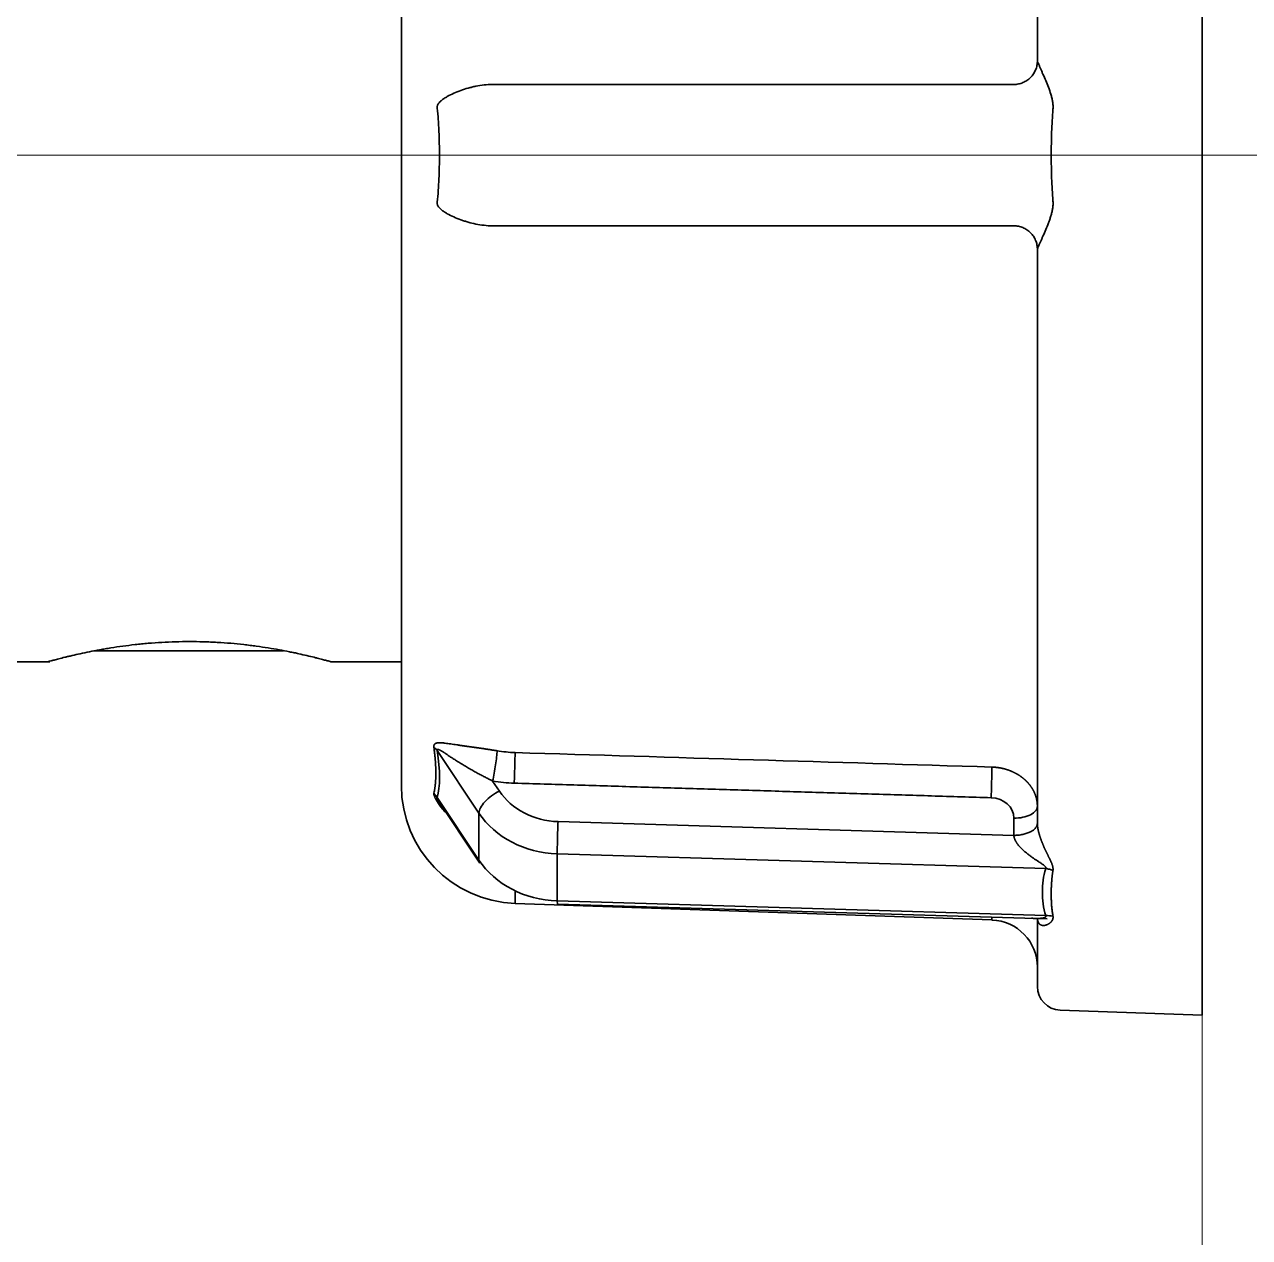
# Model space of a CAD drawing. Extents: x 6327 to 10269, y -393 to 3204.
# Drawn here: x 8154.82 to 8180.83, y 1327.06 to 1352.8 of the extents above; entities that cross this region are included whole.
import ezdxf

# ---------------------------------------------------------------- set-up
doc = ezdxf.new("R2010")
doc.units = 0
doc.header["$LTSCALE"] = 5
doc.layers.get('0').update_dxf_attribs({"linetype": 'CONTINUOUS', "lineweight": 0})
doc.layers.add('1', color=7, linetype='CONTINUOUS', true_color=0xffffff)

msp = doc.modelspace()

# ---------------------------------------------------------------- linework, layer by layer
at = {"color": 4}
for p, q in [((8179.823, 1400.026), (8179.823, 1300.026)), ((8129.823, 1350.026), (8229.823, 1350.026))]:
    msp.add_line(p, q, dxfattribs=at)
at = {"layer": '1', "color": 7, "linetype": 'Continuous', "lineweight": 35}
for p, q in [((8179.823, 1331.776), (8179.823, 1368.276)), ((8176.323, 1352.026), (8176.323, 1364.209)), ((8162.823, 1363.406), (8162.823, 1336.647)), ((8164.835, 1351.526), (8164.76, 1351.526)), ((8164.835, 1351.526), (8164.902, 1351.526)), ((8164.902, 1351.526), (8166.148, 1351.526)), ((8166.148, 1351.526), (8175.823, 1351.526)), ((8164.76, 1348.526), (8164.835, 1348.526)), ((8164.835, 1348.526), (8164.902, 1348.526)), ((8166.148, 1348.526), (8164.902, 1348.526)), ((8175.823, 1348.526), (8166.148, 1348.526)), ((8176.323, 1335.844), (8176.323, 1348.026)), ((8156.296, 1339.506), (8158.414, 1339.506)), ((8157.957, 1339.506), (8157.822, 1339.506)), ((8158.414, 1339.506), (8158.541, 1339.506)), ((8158.541, 1339.506), (8158.786, 1339.506)), ((8158.953, 1339.506), (8158.786, 1339.506)), ((8158.993, 1339.506), (8158.957, 1339.506)), ((8158.993, 1339.506), (8160.056, 1339.506)), ((8160.222, 1339.506), (8160.056, 1339.506)), ((8160.32, 1339.506), (8160.222, 1339.506)), ((8154.323, 1339.276), (8155.358, 1339.276)), ((8161.323, 1339.276), (8162.823, 1339.276)), ((8163.585, 1337.391), (8164.469, 1336.065)), ((8164.76, 1336.744), (8164.902, 1336.532)), ((8163.561, 1336.392), (8164.486, 1335.004)), ((8164.469, 1335.065), (8163.585, 1336.391)), ((8164.469, 1336.065), (8164.469, 1335.065)), ((8166.148, 1335.883), (8175.823, 1335.59)), ((8175.823, 1335.955), (8175.823, 1335.59)), ((8164.469, 1335.065), (8164.486, 1335.004)), ((8166.131, 1335.2), (8166.131, 1334.2)), ((8176.501, 1334.887), (8166.131, 1335.2)), ((8165.236, 1334.148), (8165.236, 1334.414)), ((8166.131, 1334.2), (8166.133, 1334.133)), ((8166.131, 1334.2), (8176.501, 1333.887)), ((8165.236, 1334.148), (8175.358, 1333.795)), ((8166.133, 1334.133), (8176.533, 1333.819)), ((8175.358, 1333.795), (8175.358, 1333.854)), ((8176.323, 1332.381), (8176.323, 1333.844)), ((8176.805, 1331.881), (8179.823, 1331.776))]:
    msp.add_line(p, q, dxfattribs=at)
for centre, radius, start, end in [((8165.323, 1336.647), 2.5, 180, 268), ((8175.323, 1332.795), 1, 0, 88), ((8176.823, 1332.381), 0.5, 180, 268)]:
    msp.add_arc(centre, radius, start, end, dxfattribs=at)
for centre, major_axis, ratio, start_param, end_param in [((8163.152, 1337.174), (0.495, 0.073), 0.76974, 0.402396, 0.643528), ((8160.881, 1340.947), (-2.46, 4.919), 0.25, 3.422403, 3.788078), ((8164.902, 1336.282), (0.416, 0.277), 0.433013, 1.289761, 2.860558), ((8165.323, 1339.278), (2.98, 0), 0.866025, 4.522349, 4.677178), ((8166.201, 1337.181), (1.5, 0), 0.866025, 3.665191, 4.677482), ((8163.152, 1336.174), (-0.483, 0.129), 0.931738, 3.900953, 4.142077), ((8175.321, 1335.956), (0.502, 0), 0.866025, -0.00378, 1.532671), ((8166.201, 1336.931), (-2, 0), 0.866025, 0.523599, 1.53589), ((8166.148, 1335.633), (0.015, 0.5), 0.01745, 1.047461, 2.618258), ((8166.201, 1335.931), (2, 0), 0.866025, 3.665191, 4.677482)]:
    msp.add_ellipse(centre, major_axis=major_axis, ratio=ratio, start_param=start_param, end_param=end_param, dxfattribs=at)
for points, knots in [([(8176.176, 1351.673), (8176.2, 1351.696), (8176.22, 1351.721), (8176.257, 1351.776), (8176.272, 1351.805), (8176.297, 1351.865), (8176.307, 1351.896), (8176.32, 1351.961), (8176.323, 1351.993), (8176.323, 1352.026)], [0, 0, 0, 0, 0.25, 0.25, 0.5, 0.5, 0.75, 0.75, 1, 1, 1, 1]), ([(8176.323, 1352.026), (8176.323, 1352.025), (8176.323, 1352.022), (8176.325, 1352.015), (8176.327, 1352.011), (8176.33, 1352.001), (8176.333, 1351.996), (8176.338, 1351.983), (8176.34, 1351.976), (8176.35, 1351.955), (8176.356, 1351.938), (8176.368, 1351.912), (8176.372, 1351.903), (8176.38, 1351.885), (8176.384, 1351.875), (8176.396, 1351.846), (8176.405, 1351.826), (8176.423, 1351.785), (8176.432, 1351.764), (8176.461, 1351.699), (8176.48, 1351.653), (8176.519, 1351.561), (8176.538, 1351.514), (8176.575, 1351.418), (8176.593, 1351.369), (8176.617, 1351.293), (8176.624, 1351.268), (8176.637, 1351.216), (8176.643, 1351.189), (8176.651, 1351.136), (8176.654, 1351.109), (8176.656, 1351.055), (8176.656, 1351.028), (8176.653, 1351.001)], [0, 0, 0, 0, 0.03125, 0.03125, 0.0625, 0.0625, 0.09375, 0.09375, 0.125, 0.125, 0.1875, 0.1875, 0.21875, 0.21875, 0.25, 0.25, 0.3125, 0.3125, 0.375, 0.375, 0.5, 0.5, 0.625, 0.625, 0.75, 0.75, 0.8125, 0.8125, 0.875, 0.875, 0.9375, 0.9375, 1, 1, 1, 1]), ([(8175.823, 1351.526), (8175.856, 1351.526), (8175.888, 1351.529), (8175.953, 1351.542), (8175.984, 1351.552), (8176.044, 1351.577), (8176.073, 1351.592), (8176.128, 1351.629), (8176.153, 1351.649), (8176.176, 1351.673)], [0, 0, 0, 0, 0.25, 0.25, 0.5, 0.5, 0.75, 0.75, 1, 1, 1, 1]), ([(8164.76, 1351.526), (8164.698, 1351.526), (8164.637, 1351.522), (8164.519, 1351.509), (8164.461, 1351.5), (8164.376, 1351.483), (8164.349, 1351.477), (8164.294, 1351.463), (8164.266, 1351.456), (8164.186, 1351.433), (8164.134, 1351.417), (8164.033, 1351.38), (8163.983, 1351.36), (8163.888, 1351.318), (8163.841, 1351.295), (8163.774, 1351.256), (8163.752, 1351.243), (8163.709, 1351.214), (8163.688, 1351.199), (8163.657, 1351.173), (8163.647, 1351.164), (8163.628, 1351.144), (8163.619, 1351.133), (8163.606, 1351.115), (8163.602, 1351.109), (8163.594, 1351.095), (8163.591, 1351.087), (8163.587, 1351.075), (8163.586, 1351.07), (8163.584, 1351.062), (8163.583, 1351.057), (8163.583, 1351.048), (8163.583, 1351.044), (8163.583, 1351.035), (8163.584, 1351.03), (8163.585, 1351.026)], [0, 0, 0, 0, 0.125, 0.125, 0.25, 0.25, 0.3125, 0.3125, 0.375, 0.375, 0.5, 0.5, 0.625, 0.625, 0.75, 0.75, 0.8125, 0.8125, 0.875, 0.875, 0.90625, 0.90625, 0.9375, 0.9375, 0.953125, 0.953125, 0.96875, 0.96875, 0.976563, 0.976563, 0.984375, 0.984375, 0.992188, 0.992188, 1, 1, 1, 1]), ([(8163.585, 1351.026), (8163.593, 1350.943), (8163.6, 1350.86), (8163.608, 1350.735), (8163.611, 1350.693), (8163.616, 1350.609), (8163.618, 1350.567), (8163.627, 1350.358), (8163.631, 1350.191), (8163.631, 1349.858), (8163.627, 1349.691), (8163.612, 1349.358), (8163.601, 1349.192), (8163.585, 1349.026)], [0, 0, 0, 0, 0.125, 0.125, 0.1875, 0.1875, 0.25, 0.25, 0.5, 0.5, 0.75, 0.75, 1, 1, 1, 1]), ([(8176.653, 1351.001), (8176.646, 1350.92), (8176.641, 1350.839), (8176.632, 1350.676), (8176.628, 1350.595), (8176.62, 1350.351), (8176.617, 1350.189), (8176.617, 1349.863), (8176.62, 1349.701), (8176.628, 1349.457), (8176.632, 1349.376), (8176.641, 1349.214), (8176.646, 1349.132), (8176.653, 1349.051)], [0, 0, 0, 0, 0.125, 0.125, 0.25, 0.25, 0.5, 0.5, 0.75, 0.75, 0.875, 0.875, 1, 1, 1, 1]), ([(8163.585, 1349.026), (8163.584, 1349.022), (8163.583, 1349.017), (8163.583, 1349.008), (8163.583, 1349.004), (8163.584, 1348.995), (8163.584, 1348.99), (8163.586, 1348.981), (8163.587, 1348.977), (8163.591, 1348.965), (8163.594, 1348.957), (8163.602, 1348.943), (8163.606, 1348.936), (8163.619, 1348.918), (8163.629, 1348.907), (8163.648, 1348.888), (8163.658, 1348.879), (8163.688, 1348.853), (8163.709, 1348.838), (8163.752, 1348.809), (8163.774, 1348.796), (8163.842, 1348.758), (8163.888, 1348.735), (8163.984, 1348.692), (8164.033, 1348.672), (8164.109, 1348.645), (8164.135, 1348.636), (8164.187, 1348.619), (8164.213, 1348.611), (8164.293, 1348.588), (8164.348, 1348.575), (8164.461, 1348.552), (8164.518, 1348.543), (8164.637, 1348.53), (8164.698, 1348.526), (8164.76, 1348.526)], [0, 0, 0, 0, 0.007812, 0.007812, 0.015625, 0.015625, 0.023437, 0.023437, 0.03125, 0.03125, 0.046875, 0.046875, 0.0625, 0.0625, 0.09375, 0.09375, 0.125, 0.125, 0.1875, 0.1875, 0.25, 0.25, 0.375, 0.375, 0.5, 0.5, 0.5625, 0.5625, 0.625, 0.625, 0.75, 0.75, 0.875, 0.875, 1, 1, 1, 1]), ([(8176.653, 1349.051), (8176.656, 1349.024), (8176.656, 1348.997), (8176.654, 1348.943), (8176.651, 1348.916), (8176.643, 1348.863), (8176.637, 1348.837), (8176.624, 1348.785), (8176.617, 1348.76), (8176.601, 1348.709), (8176.593, 1348.684), (8176.575, 1348.635), (8176.566, 1348.61), (8176.538, 1348.538), (8176.519, 1348.491), (8176.48, 1348.399), (8176.461, 1348.353), (8176.432, 1348.288), (8176.423, 1348.267), (8176.405, 1348.226), (8176.396, 1348.206), (8176.379, 1348.167), (8176.371, 1348.149), (8176.356, 1348.114), (8176.35, 1348.098), (8176.341, 1348.076), (8176.338, 1348.069), (8176.333, 1348.057), (8176.331, 1348.051), (8176.327, 1348.041), (8176.325, 1348.037), (8176.323, 1348.03), (8176.323, 1348.028), (8176.323, 1348.026)], [0, 0, 0, 0, 0.0625, 0.0625, 0.125, 0.125, 0.1875, 0.1875, 0.25, 0.25, 0.3125, 0.3125, 0.375, 0.375, 0.5, 0.5, 0.625, 0.625, 0.6875, 0.6875, 0.75, 0.75, 0.8125, 0.8125, 0.875, 0.875, 0.90625, 0.90625, 0.9375, 0.9375, 0.96875, 0.96875, 1, 1, 1, 1]), ([(8176.176, 1348.38), (8176.153, 1348.403), (8176.128, 1348.424), (8176.073, 1348.46), (8176.044, 1348.476), (8175.984, 1348.501), (8175.953, 1348.51), (8175.888, 1348.523), (8175.856, 1348.526), (8175.823, 1348.526)], [0, 0, 0, 0, 0.25, 0.25, 0.5, 0.5, 0.75, 0.75, 1, 1, 1, 1]), ([(8176.323, 1348.026), (8176.323, 1348.059), (8176.32, 1348.092), (8176.307, 1348.156), (8176.297, 1348.187), (8176.272, 1348.248), (8176.257, 1348.277), (8176.22, 1348.331), (8176.2, 1348.357), (8176.176, 1348.38)], [0, 0, 0, 0, 0.25, 0.25, 0.5, 0.5, 0.75, 0.75, 1, 1, 1, 1]), ([(8158.324, 1339.703), (8158.224, 1339.703), (8158.125, 1339.702), (8157.93, 1339.696), (8157.736, 1339.688), (8157.545, 1339.674), (8157.427, 1339.664), (8157.404, 1339.662), (8157.357, 1339.658), (8157.333, 1339.656), (8157.263, 1339.649), (8157.217, 1339.644), (8157.081, 1339.629), (8156.905, 1339.607), (8156.738, 1339.583), (8156.616, 1339.563), (8156.576, 1339.556), (8156.516, 1339.546), (8156.497, 1339.543), (8156.458, 1339.536), (8156.362, 1339.519), (8156.2, 1339.488), (8156.004, 1339.446), (8155.887, 1339.42), (8155.818, 1339.404), (8155.805, 1339.4), (8155.778, 1339.394), (8155.739, 1339.385), (8155.703, 1339.376), (8155.634, 1339.359), (8155.55, 1339.337), (8155.483, 1339.32), (8155.44, 1339.308), (8155.427, 1339.305), (8155.409, 1339.3), (8155.403, 1339.298), (8155.392, 1339.295), (8155.366, 1339.288), (8155.333, 1339.279), (8155.323, 1339.276), (8155.323, 1339.276), (8155.323, 1339.276), (8155.323, 1339.276)], [0, 0, 0, 0, 0.062481, 0.062481, 0.124962, 0.187443, 0.187443, 0.203063, 0.203063, 0.218684, 0.218684, 0.249924, 0.249924, 0.312405, 0.374886, 0.374886, 0.406127, 0.406127, 0.421747, 0.421747, 0.437367, 0.499848, 0.562329, 0.62481, 0.62481, 0.64043, 0.64043, 0.656051, 0.687291, 0.687291, 0.749772, 0.812253, 0.812253, 0.843494, 0.843494, 0.859114, 0.859114, 0.874734, 0.937215, 0.999696, 0.999696, 1, 1, 1, 1]), ([(8161.323, 1339.276), (8161.323, 1339.276), (8161.318, 1339.277), (8161.299, 1339.283), (8161.285, 1339.287), (8161.246, 1339.297), (8161.199, 1339.31), (8161.133, 1339.328), (8161.076, 1339.342), (8161.056, 1339.348), (8161.014, 1339.358), (8160.992, 1339.364), (8160.922, 1339.381), (8160.822, 1339.405), (8160.706, 1339.432), (8160.613, 1339.452), (8160.581, 1339.459), (8160.531, 1339.47), (8160.515, 1339.473), (8160.481, 1339.48), (8160.395, 1339.498), (8160.233, 1339.529), (8159.998, 1339.569), (8159.831, 1339.594), (8159.722, 1339.609), (8159.7, 1339.612), (8159.656, 1339.618), (8159.589, 1339.626), (8159.522, 1339.634), (8159.387, 1339.649), (8159.203, 1339.667), (8159.012, 1339.681), (8158.867, 1339.689), (8158.819, 1339.691), (8158.72, 1339.696), (8158.671, 1339.697), (8158.522, 1339.702), (8158.423, 1339.703), (8158.324, 1339.703)], [0, 0, 0, 0, 0.06149, 0.06149, 0.124057, 0.124057, 0.186625, 0.249192, 0.249192, 0.280476, 0.280476, 0.311759, 0.311759, 0.374327, 0.436894, 0.436894, 0.468178, 0.468178, 0.483819, 0.483819, 0.499461, 0.562029, 0.624596, 0.687163, 0.687163, 0.702805, 0.702805, 0.718447, 0.749731, 0.749731, 0.812298, 0.874865, 0.874865, 0.906149, 0.906149, 0.937433, 0.937433, 1, 1, 1, 1]), ([(8163.525, 1337.522), (8163.525, 1337.523), (8163.527, 1337.525), (8163.529, 1337.528), (8163.532, 1337.53), (8163.535, 1337.533), (8163.538, 1337.535), (8163.541, 1337.538), (8163.545, 1337.54), (8163.548, 1337.542), (8163.552, 1337.544), (8163.556, 1337.545), (8163.561, 1337.547), (8163.565, 1337.548), (8163.57, 1337.55), (8163.575, 1337.551), (8163.58, 1337.552), (8163.586, 1337.553), (8163.591, 1337.554), (8163.603, 1337.556), (8163.621, 1337.557), (8163.648, 1337.556), (8163.679, 1337.555), (8163.714, 1337.551), (8163.758, 1337.546), (8163.81, 1337.539), (8163.87, 1337.53), (8163.934, 1337.521), (8164.001, 1337.511), (8164.058, 1337.503), (8164.104, 1337.496), (8164.138, 1337.491), (8164.171, 1337.487), (8164.205, 1337.482), (8164.239, 1337.477), (8164.273, 1337.472), (8164.307, 1337.468), (8164.341, 1337.463), (8164.375, 1337.458), (8164.41, 1337.453), (8164.444, 1337.448), (8164.478, 1337.443), (8164.512, 1337.439), (8164.547, 1337.434), (8164.581, 1337.429), (8164.615, 1337.423), (8164.65, 1337.418), (8164.684, 1337.413), (8164.718, 1337.408), (8164.752, 1337.402), (8164.786, 1337.397), (8164.82, 1337.391), (8164.843, 1337.388), (8164.854, 1337.386)], [0, 0, 0, 0, 0.005233, 0.010545, 0.015937, 0.021415, 0.02698, 0.032638, 0.03839, 0.044241, 0.050192, 0.056246, 0.062406, 0.068674, 0.075053, 0.081545, 0.088151, 0.094875, 0.101717, 0.108679, 0.13517, 0.163725, 0.194426, 0.227341, 0.262525, 0.311858, 0.361478, 0.411445, 0.46182, 0.512664, 0.536354, 0.559769, 0.582914, 0.605794, 0.628415, 0.650784, 0.672906, 0.69479, 0.716442, 0.73787, 0.759081, 0.780083, 0.800886, 0.821497, 0.841927, 0.862184, 0.882278, 0.902219, 0.922017, 0.941684, 0.961229, 0.980664, 1, 1, 1, 1]), ([(8163.514, 1337.461), (8163.513, 1337.463), (8163.513, 1337.466), (8163.513, 1337.471), (8163.513, 1337.476), (8163.513, 1337.481), (8163.513, 1337.485), (8163.513, 1337.489), (8163.514, 1337.493), (8163.514, 1337.497), (8163.515, 1337.501), (8163.516, 1337.505), (8163.518, 1337.509), (8163.519, 1337.512), (8163.521, 1337.515), (8163.522, 1337.519), (8163.524, 1337.521), (8163.525, 1337.522)], [0, 0, 0, 0, 0.064505, 0.129028, 0.193639, 0.258405, 0.323397, 0.38868, 0.454323, 0.520391, 0.586948, 0.654059, 0.721784, 0.790183, 0.859315, 0.929236, 1, 1, 1, 1]), ([(8163.525, 1336.539), (8163.525, 1336.544), (8163.527, 1336.553), (8163.529, 1336.567), (8163.532, 1336.582), (8163.534, 1336.596), (8163.536, 1336.611), (8163.538, 1336.626), (8163.539, 1336.642), (8163.541, 1336.657), (8163.543, 1336.673), (8163.544, 1336.689), (8163.545, 1336.704), (8163.547, 1336.721), (8163.548, 1336.737), (8163.549, 1336.753), (8163.55, 1336.77), (8163.551, 1336.787), (8163.551, 1336.804), (8163.552, 1336.821), (8163.552, 1336.839), (8163.553, 1336.856), (8163.553, 1336.874), (8163.553, 1336.892), (8163.553, 1336.91), (8163.553, 1336.928), (8163.553, 1336.946), (8163.553, 1336.965), (8163.552, 1336.984), (8163.552, 1337.003), (8163.551, 1337.022), (8163.551, 1337.041), (8163.55, 1337.06), (8163.549, 1337.08), (8163.548, 1337.1), (8163.547, 1337.12), (8163.545, 1337.14), (8163.544, 1337.16), (8163.543, 1337.18), (8163.541, 1337.201), (8163.539, 1337.222), (8163.538, 1337.242), (8163.536, 1337.263), (8163.534, 1337.285), (8163.532, 1337.306), (8163.529, 1337.328), (8163.527, 1337.349), (8163.525, 1337.364), (8163.525, 1337.371)], [0, 0, 0, 0, 0.021779, 0.043552, 0.06532, 0.087084, 0.108843, 0.130598, 0.152348, 0.174095, 0.195839, 0.217578, 0.239315, 0.261049, 0.28278, 0.304509, 0.326236, 0.347961, 0.369684, 0.391405, 0.413126, 0.434845, 0.456564, 0.478282, 0.5, 0.521718, 0.543437, 0.565155, 0.586875, 0.608595, 0.630317, 0.65204, 0.673765, 0.695491, 0.71722, 0.738951, 0.760685, 0.782422, 0.804162, 0.825905, 0.847652, 0.869403, 0.891157, 0.912916, 0.93468, 0.956448, 0.978221, 1, 1, 1, 1]), ([(8164.76, 1336.744), (8164.75, 1336.749), (8164.728, 1336.76), (8164.694, 1336.777), (8164.66, 1336.795), (8164.624, 1336.813), (8164.586, 1336.833), (8164.548, 1336.853), (8164.509, 1336.874), (8164.468, 1336.896), (8164.426, 1336.919), (8164.383, 1336.942), (8164.34, 1336.966), (8164.295, 1336.991), (8164.25, 1337.017), (8164.204, 1337.044), (8164.157, 1337.071), (8164.11, 1337.1), (8164.047, 1337.138), (8163.977, 1337.183), (8163.902, 1337.231), (8163.843, 1337.27), (8163.798, 1337.301), (8163.769, 1337.321), (8163.753, 1337.331), (8163.746, 1337.336), (8163.738, 1337.341), (8163.731, 1337.346), (8163.724, 1337.351), (8163.717, 1337.355), (8163.71, 1337.36), (8163.704, 1337.364), (8163.697, 1337.368), (8163.691, 1337.371), (8163.685, 1337.375), (8163.68, 1337.379), (8163.674, 1337.382), (8163.668, 1337.385), (8163.663, 1337.388), (8163.658, 1337.391), (8163.653, 1337.394), (8163.648, 1337.396), (8163.644, 1337.399), (8163.639, 1337.401), (8163.635, 1337.403), (8163.631, 1337.405), (8163.627, 1337.407), (8163.623, 1337.408), (8163.62, 1337.41), (8163.617, 1337.411), (8163.613, 1337.412), (8163.61, 1337.413), (8163.607, 1337.414), (8163.605, 1337.415), (8163.602, 1337.415), (8163.6, 1337.415), (8163.598, 1337.415), (8163.596, 1337.415), (8163.594, 1337.415), (8163.592, 1337.415), (8163.59, 1337.415), (8163.589, 1337.414), (8163.588, 1337.413), (8163.587, 1337.412), (8163.586, 1337.411), (8163.585, 1337.41), (8163.584, 1337.408), (8163.584, 1337.407), (8163.583, 1337.405), (8163.583, 1337.403), (8163.583, 1337.401), (8163.583, 1337.399), (8163.584, 1337.396), (8163.584, 1337.393), (8163.585, 1337.392), (8163.585, 1337.391)], [0, 0, 0, 0, 0.021678, 0.044441, 0.06829, 0.09323, 0.119264, 0.146392, 0.174618, 0.203943, 0.234368, 0.265896, 0.298527, 0.332262, 0.367103, 0.403051, 0.440106, 0.478269, 0.517542, 0.593121, 0.657496, 0.710669, 0.75264, 0.783411, 0.790849, 0.798143, 0.805293, 0.8123, 0.819163, 0.825884, 0.832462, 0.838898, 0.845193, 0.851346, 0.857359, 0.863231, 0.868963, 0.874557, 0.880012, 0.885329, 0.890509, 0.895553, 0.900461, 0.905235, 0.909875, 0.914383, 0.918759, 0.923006, 0.927124, 0.931116, 0.934982, 0.938725, 0.942347, 0.94585, 0.949236, 0.952509, 0.955672, 0.958728, 0.961681, 0.964535, 0.967295, 0.969966, 0.972555, 0.975066, 0.977508, 0.979887, 0.982212, 0.984492, 0.986736, 0.988953, 0.991154, 0.993349, 0.995548, 0.997762, 1, 1, 1, 1]), ([(8175.34, 1336.391), (8175.342, 1336.443), (8175.345, 1336.501), (8175.349, 1336.62), (8175.35, 1336.681), (8175.354, 1336.8), (8175.355, 1336.857), (8175.357, 1336.959), (8175.358, 1337.004), (8175.358, 1337.04)], [0, 0, 0, 0, 0.25, 0.25, 0.5, 0.5, 0.75, 0.75, 1, 1, 1, 1]), ([(8175.358, 1337.04), (8175.36, 1337.04), (8175.366, 1337.04), (8175.374, 1337.04), (8175.382, 1337.039), (8175.39, 1337.039), (8175.398, 1337.038), (8175.407, 1337.038), (8175.415, 1337.037), (8175.423, 1337.037), (8175.432, 1337.036), (8175.44, 1337.035), (8175.448, 1337.034), (8175.457, 1337.033), (8175.466, 1337.032), (8175.474, 1337.031), (8175.483, 1337.03), (8175.492, 1337.029), (8175.5, 1337.027), (8175.509, 1337.026), (8175.518, 1337.025), (8175.527, 1337.023), (8175.536, 1337.021), (8175.545, 1337.02), (8175.554, 1337.018), (8175.563, 1337.016), (8175.572, 1337.014), (8175.581, 1337.012), (8175.59, 1337.01), (8175.599, 1337.008), (8175.608, 1337.006), (8175.617, 1337.003), (8175.627, 1337.001), (8175.636, 1336.998), (8175.645, 1336.996), (8175.654, 1336.993), (8175.664, 1336.99), (8175.673, 1336.987), (8175.682, 1336.984), (8175.692, 1336.981), (8175.701, 1336.978), (8175.711, 1336.975), (8175.72, 1336.971), (8175.729, 1336.968), (8175.739, 1336.964), (8175.748, 1336.961), (8175.758, 1336.957), (8175.767, 1336.953), (8175.776, 1336.949), (8175.786, 1336.945), (8175.795, 1336.941), (8175.805, 1336.937), (8175.814, 1336.932), (8175.824, 1336.928), (8175.833, 1336.923), (8175.842, 1336.918), (8175.852, 1336.913), (8175.861, 1336.909), (8175.87, 1336.903), (8175.88, 1336.898), (8175.889, 1336.893), (8175.898, 1336.888), (8175.907, 1336.882), (8175.917, 1336.877), (8175.926, 1336.871), (8175.935, 1336.865), (8175.944, 1336.859), (8175.953, 1336.853), (8175.962, 1336.847), (8175.971, 1336.84), (8175.98, 1336.834), (8175.989, 1336.827), (8175.998, 1336.821), (8176.006, 1336.814), (8176.015, 1336.807), (8176.024, 1336.8), (8176.032, 1336.793), (8176.041, 1336.786), (8176.049, 1336.778), (8176.058, 1336.771), (8176.066, 1336.763), (8176.074, 1336.756), (8176.082, 1336.748), (8176.091, 1336.74), (8176.099, 1336.732), (8176.106, 1336.723), (8176.114, 1336.715), (8176.122, 1336.707), (8176.13, 1336.698), (8176.137, 1336.689), (8176.144, 1336.681), (8176.152, 1336.672), (8176.159, 1336.663), (8176.166, 1336.654), (8176.173, 1336.644), (8176.18, 1336.635), (8176.187, 1336.625), (8176.193, 1336.616), (8176.2, 1336.606), (8176.206, 1336.596), (8176.212, 1336.586), (8176.218, 1336.576), (8176.224, 1336.566), (8176.23, 1336.556), (8176.236, 1336.546), (8176.241, 1336.535), (8176.247, 1336.525), (8176.252, 1336.514), (8176.257, 1336.503), (8176.262, 1336.492), (8176.267, 1336.481), (8176.271, 1336.47), (8176.276, 1336.459), (8176.28, 1336.448), (8176.284, 1336.436), (8176.288, 1336.425), (8176.291, 1336.413), (8176.295, 1336.402), (8176.298, 1336.39), (8176.301, 1336.378), (8176.304, 1336.366), (8176.307, 1336.354), (8176.309, 1336.342), (8176.312, 1336.33), (8176.314, 1336.318), (8176.316, 1336.305), (8176.317, 1336.293), (8176.319, 1336.281), (8176.32, 1336.268), (8176.321, 1336.255), (8176.322, 1336.243), (8176.322, 1336.23), (8176.323, 1336.217), (8176.323, 1336.209), (8176.323, 1336.205)], [0, 0, 0, 0, 0.005202, 0.01044, 0.015714, 0.021025, 0.026371, 0.031754, 0.037173, 0.042628, 0.048119, 0.053646, 0.05921, 0.06481, 0.070446, 0.076118, 0.081826, 0.087571, 0.093352, 0.099169, 0.105022, 0.110911, 0.116837, 0.122798, 0.128796, 0.134831, 0.140901, 0.147008, 0.15315, 0.159329, 0.165545, 0.171796, 0.178084, 0.184408, 0.190768, 0.197164, 0.203597, 0.210066, 0.216571, 0.223112, 0.22969, 0.236304, 0.242954, 0.24964, 0.256363, 0.263122, 0.269917, 0.276748, 0.283615, 0.290519, 0.297459, 0.304436, 0.311448, 0.318497, 0.325582, 0.332703, 0.339861, 0.347055, 0.354285, 0.361551, 0.368854, 0.376193, 0.383568, 0.39098, 0.398428, 0.405912, 0.413432, 0.420988, 0.428581, 0.43621, 0.443876, 0.451578, 0.459316, 0.46709, 0.474901, 0.482747, 0.490631, 0.49855, 0.506506, 0.514498, 0.522526, 0.530591, 0.538692, 0.546829, 0.555002, 0.563212, 0.571458, 0.579741, 0.58806, 0.596415, 0.604806, 0.613234, 0.621698, 0.630198, 0.638734, 0.647307, 0.655917, 0.664562, 0.673244, 0.681962, 0.690717, 0.699507, 0.708335, 0.717198, 0.726098, 0.735034, 0.744006, 0.753015, 0.76206, 0.771142, 0.78026, 0.789414, 0.798604, 0.807831, 0.817094, 0.826394, 0.835729, 0.845102, 0.85451, 0.863955, 0.873436, 0.882954, 0.892508, 0.902098, 0.911724, 0.921387, 0.931087, 0.940822, 0.950594, 0.960403, 0.970248, 0.980129, 0.990046, 1, 1, 1, 1]), ([(8163.525, 1336.419), (8163.524, 1336.421), (8163.522, 1336.425), (8163.52, 1336.43), (8163.519, 1336.436), (8163.517, 1336.441), (8163.516, 1336.446), (8163.515, 1336.451), (8163.514, 1336.456), (8163.513, 1336.461), (8163.513, 1336.465), (8163.513, 1336.469), (8163.512, 1336.473), (8163.513, 1336.477), (8163.513, 1336.48), (8163.513, 1336.483), (8163.514, 1336.484)], [0, 0, 0, 0, 0.075792, 0.15062, 0.22455, 0.297652, 0.369999, 0.441664, 0.512725, 0.58326, 0.653348, 0.723072, 0.792515, 0.861761, 0.930894, 1, 1, 1, 1]), ([(8163.753, 1336.083), (8163.753, 1336.083), (8163.746, 1336.091), (8163.733, 1336.106), (8163.714, 1336.128), (8163.696, 1336.15), (8163.679, 1336.171), (8163.663, 1336.191), (8163.647, 1336.211), (8163.633, 1336.231), (8163.619, 1336.25), (8163.607, 1336.269), (8163.595, 1336.286), (8163.584, 1336.304), (8163.574, 1336.32), (8163.564, 1336.336), (8163.556, 1336.352), (8163.548, 1336.366), (8163.541, 1336.38), (8163.535, 1336.394), (8163.529, 1336.407), (8163.526, 1336.415), (8163.525, 1336.419)], [0, 0, 0, 0, 0.000017, 0.067869, 0.133823, 0.197902, 0.260133, 0.320546, 0.37917, 0.436042, 0.491199, 0.544681, 0.596536, 0.646812, 0.695565, 0.742854, 0.788746, 0.833312, 0.876631, 0.918789, 0.959879, 1, 1, 1, 1]), ([(8163.585, 1336.391), (8163.584, 1336.39), (8163.584, 1336.389), (8163.583, 1336.386), (8163.583, 1336.382), (8163.584, 1336.378), (8163.586, 1336.373), (8163.588, 1336.366), (8163.591, 1336.36), (8163.594, 1336.352), (8163.598, 1336.343), (8163.603, 1336.334), (8163.609, 1336.324), (8163.615, 1336.313), (8163.622, 1336.302), (8163.629, 1336.289), (8163.638, 1336.276), (8163.647, 1336.262), (8163.657, 1336.248), (8163.667, 1336.233), (8163.678, 1336.216), (8163.69, 1336.2), (8163.703, 1336.182), (8163.716, 1336.164), (8163.731, 1336.145), (8163.745, 1336.125), (8163.76, 1336.106), (8163.777, 1336.085), (8163.796, 1336.06), (8163.823, 1336.028), (8163.842, 1336.004), (8163.853, 1335.991)], [0, 0, 0, 0, 0.01505, 0.029903, 0.044847, 0.060169, 0.076131, 0.092968, 0.110879, 0.130031, 0.150559, 0.172574, 0.196166, 0.221408, 0.248359, 0.277068, 0.307576, 0.339915, 0.374115, 0.4102, 0.448188, 0.488099, 0.529947, 0.573745, 0.619504, 0.667235, 0.716946, 0.759471, 0.821308, 0.90246, 1, 1, 1, 1]), ([(8176.176, 1335.666), (8176.2, 1335.677), (8176.22, 1335.69), (8176.257, 1335.718), (8176.272, 1335.732), (8176.297, 1335.763), (8176.307, 1335.778), (8176.32, 1335.811), (8176.323, 1335.827), (8176.323, 1335.844)], [0, 0, 0, 0, 0.25, 0.25, 0.5, 0.5, 0.75, 0.75, 1, 1, 1, 1]), ([(8176.323, 1335.842), (8176.323, 1335.84), (8176.323, 1335.835), (8176.323, 1335.828), (8176.323, 1335.821), (8176.324, 1335.813), (8176.324, 1335.806), (8176.325, 1335.798), (8176.326, 1335.791), (8176.327, 1335.783), (8176.327, 1335.775), (8176.328, 1335.767), (8176.33, 1335.759), (8176.331, 1335.75), (8176.332, 1335.742), (8176.334, 1335.733), (8176.335, 1335.725), (8176.337, 1335.716), (8176.339, 1335.707), (8176.341, 1335.698), (8176.343, 1335.689), (8176.345, 1335.679), (8176.347, 1335.67), (8176.35, 1335.66), (8176.352, 1335.651), (8176.355, 1335.641), (8176.357, 1335.631), (8176.36, 1335.621), (8176.363, 1335.611), (8176.366, 1335.601), (8176.369, 1335.591), (8176.372, 1335.581), (8176.375, 1335.57), (8176.379, 1335.56), (8176.382, 1335.549), (8176.386, 1335.538), (8176.39, 1335.528), (8176.394, 1335.517), (8176.398, 1335.506), (8176.402, 1335.495), (8176.406, 1335.483), (8176.41, 1335.472), (8176.414, 1335.461), (8176.419, 1335.449), (8176.423, 1335.438), (8176.428, 1335.426), (8176.433, 1335.415), (8176.438, 1335.403), (8176.443, 1335.391), (8176.448, 1335.38), (8176.453, 1335.368), (8176.458, 1335.356), (8176.461, 1335.348), (8176.463, 1335.344)], [0, 0, 0, 0, 0.013665, 0.027445, 0.041351, 0.055395, 0.069585, 0.083932, 0.098446, 0.113136, 0.12801, 0.143078, 0.158348, 0.173827, 0.189524, 0.205447, 0.221601, 0.237996, 0.254636, 0.271528, 0.288678, 0.306093, 0.323778, 0.341738, 0.359979, 0.378504, 0.39732, 0.416431, 0.43584, 0.455552, 0.475572, 0.495902, 0.516547, 0.53751, 0.558795, 0.580404, 0.602341, 0.624609, 0.64721, 0.670147, 0.693424, 0.717042, 0.741003, 0.765311, 0.789967, 0.814974, 0.840334, 0.866048, 0.892118, 0.918547, 0.945336, 0.972486, 1, 1, 1, 1]), ([(8175.823, 1335.59), (8175.856, 1335.591), (8175.888, 1335.592), (8175.953, 1335.599), (8175.984, 1335.604), (8176.044, 1335.617), (8176.073, 1335.625), (8176.128, 1335.643), (8176.153, 1335.654), (8176.176, 1335.666)], [0, 0, 0, 0, 0.25, 0.25, 0.5, 0.5, 0.75, 0.75, 1, 1, 1, 1]), ([(8176.501, 1334.887), (8176.502, 1334.888), (8176.504, 1334.891), (8176.505, 1334.896), (8176.505, 1334.9), (8176.504, 1334.906), (8176.502, 1334.911), (8176.499, 1334.917), (8176.495, 1334.923), (8176.49, 1334.929), (8176.484, 1334.936), (8176.477, 1334.943), (8176.466, 1334.953), (8176.449, 1334.966), (8176.425, 1334.983), (8176.397, 1335.003), (8176.37, 1335.02), (8176.345, 1335.036), (8176.319, 1335.052), (8176.284, 1335.075), (8176.234, 1335.109), (8176.178, 1335.148), (8176.116, 1335.195), (8176.058, 1335.242), (8176.003, 1335.292), (8175.955, 1335.34), (8175.926, 1335.374), (8175.91, 1335.395), (8175.904, 1335.403), (8175.898, 1335.41), (8175.893, 1335.418), (8175.888, 1335.425), (8175.883, 1335.433), (8175.878, 1335.44), (8175.873, 1335.448), (8175.869, 1335.455), (8175.865, 1335.462), (8175.861, 1335.47), (8175.857, 1335.477), (8175.853, 1335.484), (8175.85, 1335.491), (8175.847, 1335.498), (8175.844, 1335.505), (8175.841, 1335.512), (8175.838, 1335.519), (8175.836, 1335.526), (8175.834, 1335.533), (8175.832, 1335.539), (8175.83, 1335.546), (8175.828, 1335.552), (8175.827, 1335.559), (8175.826, 1335.565), (8175.825, 1335.572), (8175.824, 1335.578), (8175.823, 1335.584), (8175.823, 1335.588), (8175.823, 1335.59)], [0, 0, 0, 0, 0.008292, 0.016559, 0.024916, 0.033476, 0.042344, 0.051613, 0.061365, 0.071672, 0.082594, 0.094181, 0.106475, 0.132824, 0.163436, 0.198442, 0.237933, 0.256202, 0.28581, 0.326756, 0.379041, 0.458214, 0.519254, 0.596014, 0.665166, 0.726864, 0.781329, 0.790342, 0.799225, 0.807982, 0.816614, 0.825122, 0.83351, 0.841779, 0.849933, 0.857973, 0.865903, 0.873724, 0.881441, 0.889056, 0.896572, 0.903993, 0.911321, 0.918561, 0.925716, 0.93279, 0.939787, 0.946711, 0.953566, 0.960356, 0.967086, 0.973761, 0.980385, 0.986963, 0.9935, 1, 1, 1, 1]), ([(8176.463, 1335.344), (8176.465, 1335.339), (8176.47, 1335.329), (8176.477, 1335.314), (8176.483, 1335.299), (8176.49, 1335.284), (8176.497, 1335.27), (8176.504, 1335.256), (8176.511, 1335.241), (8176.517, 1335.227), (8176.524, 1335.213), (8176.531, 1335.199), (8176.538, 1335.185), (8176.545, 1335.171), (8176.551, 1335.158), (8176.558, 1335.144), (8176.565, 1335.13), (8176.571, 1335.117), (8176.578, 1335.104), (8176.586, 1335.088), (8176.594, 1335.071), (8176.603, 1335.051), (8176.611, 1335.033), (8176.619, 1335.015), (8176.626, 1334.998), (8176.632, 1334.982), (8176.638, 1334.966), (8176.643, 1334.951), (8176.647, 1334.936), (8176.65, 1334.922), (8176.652, 1334.908), (8176.654, 1334.895), (8176.655, 1334.883), (8176.655, 1334.871), (8176.655, 1334.859), (8176.654, 1334.852), (8176.653, 1334.848)], [0, 0, 0, 0, 0.025197, 0.05045, 0.075761, 0.101132, 0.126564, 0.15206, 0.17762, 0.203247, 0.228942, 0.254707, 0.280543, 0.306453, 0.332438, 0.3585, 0.384639, 0.410859, 0.437159, 0.463543, 0.503515, 0.542527, 0.580596, 0.617739, 0.653975, 0.689325, 0.72381, 0.757456, 0.790288, 0.822334, 0.853626, 0.884195, 0.914078, 0.943312, 0.971939, 1, 1, 1, 1]), ([(8176.653, 1334.848), (8176.652, 1334.84), (8176.649, 1334.824), (8176.646, 1334.8), (8176.642, 1334.775), (8176.639, 1334.75), (8176.636, 1334.725), (8176.634, 1334.7), (8176.631, 1334.675), (8176.629, 1334.649), (8176.627, 1334.623), (8176.625, 1334.597), (8176.623, 1334.57), (8176.622, 1334.544), (8176.62, 1334.517), (8176.619, 1334.49), (8176.618, 1334.462), (8176.618, 1334.435), (8176.617, 1334.407), (8176.617, 1334.379), (8176.617, 1334.344), (8176.617, 1334.302), (8176.618, 1334.255), (8176.619, 1334.209), (8176.621, 1334.163), (8176.624, 1334.119), (8176.627, 1334.076), (8176.631, 1334.033), (8176.636, 1333.992), (8176.641, 1333.952), (8176.647, 1333.912), (8176.651, 1333.886), (8176.653, 1333.873)], [0, 0, 0, 0, 0.023767, 0.047814, 0.07214, 0.096747, 0.121635, 0.146805, 0.172259, 0.197996, 0.224017, 0.250323, 0.276914, 0.303792, 0.330957, 0.358409, 0.38615, 0.414179, 0.442497, 0.471106, 0.500005, 0.549734, 0.598599, 0.646602, 0.693746, 0.740035, 0.785472, 0.83006, 0.873803, 0.916705, 0.958769, 1, 1, 1, 1]), ([(8176.199, 1333.832), (8176.213, 1333.831), (8176.243, 1333.828), (8176.284, 1333.826), (8176.319, 1333.826), (8176.345, 1333.826), (8176.37, 1333.828), (8176.397, 1333.83), (8176.426, 1333.834), (8176.449, 1333.839), (8176.465, 1333.843), (8176.473, 1333.846), (8176.477, 1333.848), (8176.481, 1333.849), (8176.484, 1333.851), (8176.488, 1333.853), (8176.49, 1333.854), (8176.493, 1333.856), (8176.495, 1333.858), (8176.498, 1333.86), (8176.499, 1333.862), (8176.501, 1333.864), (8176.502, 1333.866), (8176.503, 1333.868), (8176.504, 1333.87), (8176.505, 1333.872), (8176.505, 1333.874), (8176.505, 1333.876), (8176.505, 1333.878), (8176.504, 1333.88), (8176.503, 1333.882), (8176.502, 1333.884), (8176.501, 1333.886), (8176.501, 1333.887)], [0, 0, 0, 0, 0.11378, 0.236054, 0.331795, 0.401, 0.44367, 0.53609, 0.617968, 0.689509, 0.751025, 0.765612, 0.779775, 0.793525, 0.806872, 0.81983, 0.832413, 0.844636, 0.856516, 0.868072, 0.879323, 0.89029, 0.900998, 0.91147, 0.921734, 0.931817, 0.94175, 0.951564, 0.96129, 0.970964, 0.980617, 0.990284, 1, 1, 1, 1]), ([(8176.463, 1333.679), (8176.461, 1333.679), (8176.456, 1333.678), (8176.45, 1333.678), (8176.443, 1333.678), (8176.437, 1333.679), (8176.431, 1333.68), (8176.425, 1333.681), (8176.419, 1333.682), (8176.413, 1333.683), (8176.408, 1333.685), (8176.403, 1333.687), (8176.397, 1333.689), (8176.392, 1333.692), (8176.388, 1333.694), (8176.383, 1333.697), (8176.378, 1333.7), (8176.374, 1333.704), (8176.37, 1333.707), (8176.366, 1333.711), (8176.362, 1333.715), (8176.359, 1333.72), (8176.355, 1333.724), (8176.352, 1333.729), (8176.349, 1333.734), (8176.346, 1333.739), (8176.343, 1333.744), (8176.34, 1333.749), (8176.338, 1333.755), (8176.336, 1333.76), (8176.334, 1333.766), (8176.332, 1333.773), (8176.33, 1333.779), (8176.329, 1333.785), (8176.327, 1333.792), (8176.326, 1333.799), (8176.325, 1333.805), (8176.324, 1333.812), (8176.324, 1333.82), (8176.323, 1333.827), (8176.323, 1333.834), (8176.323, 1333.84), (8176.323, 1333.842)], [0, 0, 0, 0, 0.035017, 0.069445, 0.103286, 0.136544, 0.169222, 0.201326, 0.232858, 0.263824, 0.294227, 0.324074, 0.353368, 0.382116, 0.410323, 0.437995, 0.465138, 0.49176, 0.517866, 0.543465, 0.568565, 0.593173, 0.617299, 0.640952, 0.664141, 0.686877, 0.70917, 0.731033, 0.752477, 0.773516, 0.794162, 0.81443, 0.834335, 0.853892, 0.873119, 0.892032, 0.91065, 0.928992, 0.947077, 0.964925, 0.982559, 1, 1, 1, 1]), ([(8176.653, 1333.873), (8176.654, 1333.871), (8176.654, 1333.868), (8176.655, 1333.863), (8176.655, 1333.858), (8176.655, 1333.853), (8176.655, 1333.848), (8176.655, 1333.843), (8176.655, 1333.838), (8176.654, 1333.833), (8176.653, 1333.828), (8176.652, 1333.823), (8176.651, 1333.818), (8176.649, 1333.813), (8176.648, 1333.808), (8176.646, 1333.803), (8176.644, 1333.798), (8176.641, 1333.793), (8176.639, 1333.789), (8176.636, 1333.784), (8176.633, 1333.779), (8176.63, 1333.775), (8176.627, 1333.77), (8176.624, 1333.765), (8176.62, 1333.761), (8176.616, 1333.757), (8176.612, 1333.752), (8176.608, 1333.748), (8176.604, 1333.744), (8176.599, 1333.74), (8176.594, 1333.736), (8176.589, 1333.732), (8176.582, 1333.726), (8176.573, 1333.719), (8176.561, 1333.712), (8176.549, 1333.705), (8176.536, 1333.699), (8176.524, 1333.694), (8176.512, 1333.689), (8176.5, 1333.685), (8176.487, 1333.682), (8176.475, 1333.68), (8176.467, 1333.679), (8176.463, 1333.679)], [0, 0, 0, 0, 0.014415, 0.028974, 0.043684, 0.058552, 0.073582, 0.088781, 0.104153, 0.119705, 0.135442, 0.151367, 0.167487, 0.183805, 0.200326, 0.217054, 0.233993, 0.251147, 0.26852, 0.286115, 0.303937, 0.321987, 0.34027, 0.358788, 0.377544, 0.396541, 0.415783, 0.43527, 0.455006, 0.474994, 0.495235, 0.515732, 0.536486, 0.583905, 0.631062, 0.677966, 0.724625, 0.77105, 0.81725, 0.863235, 0.909015, 0.9546, 1, 1, 1, 1])]:
    msp.add_open_spline(points, degree=3, knots=knots, dxfattribs=at)
for points, degree in [([(8163.525, 1337.371), (8163.521, 1337.401), (8163.517, 1337.431), (8163.514, 1337.461)], 3), ([(8164.76, 1336.744), (8164.783, 1336.846), (8164.829, 1337.097), (8164.851, 1337.313), (8164.854, 1337.386)], 3), ([(8164.854, 1337.386), (8164.98, 1337.364), (8165.108, 1337.352), (8165.236, 1337.348)], 3), ([(8165.218, 1336.699), (8165.222, 1336.803), (8165.231, 1337.057), (8165.235, 1337.275), (8165.236, 1337.348)], 3), ([(8165.236, 1337.348), (8168.61, 1337.245), (8171.984, 1337.143), (8175.358, 1337.04)], 3), ([(8163.514, 1336.484), (8163.517, 1336.502), (8163.521, 1336.52), (8163.525, 1336.539)], 3), ([(8175.34, 1336.39), (8165.218, 1336.699)], 1), ([(8175.823, 1335.955), (8175.954, 1335.955), (8176.084, 1335.982), (8176.176, 1336.028)], 3), ([(8176.176, 1336.028), (8176.269, 1336.074), (8176.323, 1336.139), (8176.323, 1336.205)], 3), ([(8176.501, 1333.887), (8176.447, 1334.053), (8176.41, 1334.389), (8176.447, 1334.723), (8176.501, 1334.887)], 3), ([(8176.501, 1334.887), (8176.527, 1334.884), (8176.579, 1334.874), (8176.629, 1334.858), (8176.653, 1334.848)], 3), ([(8176.501, 1333.887), (8176.553, 1333.889), (8176.604, 1333.885), (8176.653, 1333.873)], 3)]:
    msp.add_open_spline(points, degree=degree, dxfattribs=at)

doc.saveas('drawing.dxf')
